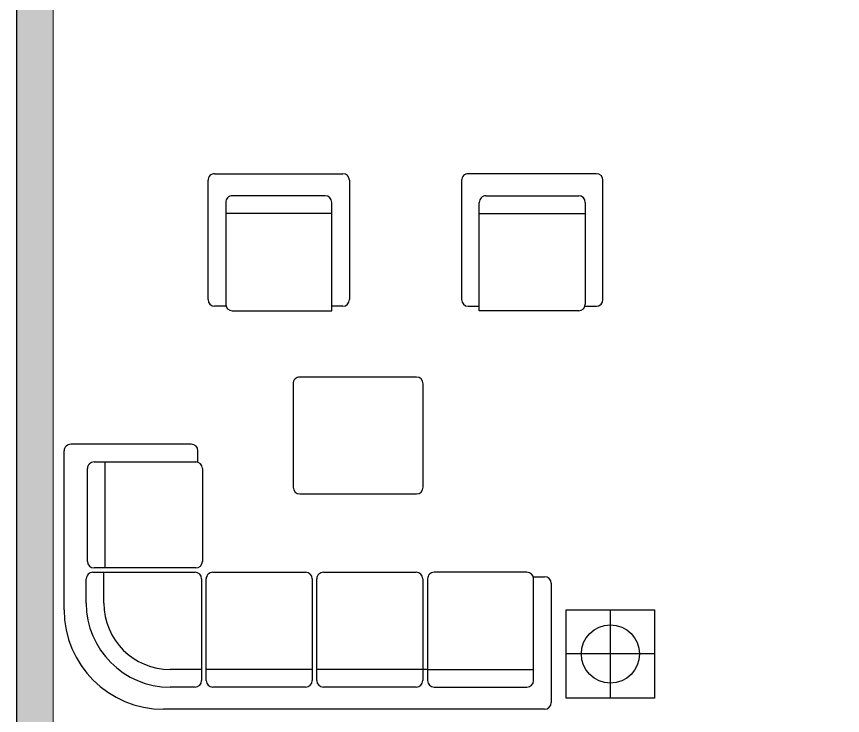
# Model space of a CAD drawing. Header units: millimetres. Extents: x 1227 to 9591, y 2506 to 9588.
# Drawn here: x 3473.7 to 3931, y 6581.5 to 6968.5 of the extents above; entities that cross this region are included whole.
import ezdxf

# ---------------------------------------------------------------- set-up
doc = ezdxf.new("R2010")
doc.units = ezdxf.units.MM
doc.layers.add('0-construction line', color=1, linetype='Continuous', lineweight=0)
doc.layers.add('furnitures', color=3, linetype='Continuous')
doc.layers.add('sectioned walls', color=7, linetype='Continuous')

# ---------------------------------------------------------------- blocks, each defined once
blk = doc.blocks.new('sofa arrangement 4')
for p, q in [((-612.2, 1639.3), (1306.8, 1639.3)), ((-1166.2, 1583.6), (-721.2, 1583.6)), ((-1166.2, 1138.6), (-1166.2, 1583.6)), ((-943.7, 1583.6), (-943.7, 1138.6)), ((-721.2, 1583.6), (-721.2, 1138.6)), ((-645.6, 1005.2), (-645.6, 1606)), ((-56, 1528.1), (-523.2, 1528.1)), ((34.5, 1528.1), (501.7, 1528.1)), ((591.4, 1528.1), (1058.7, 1528.1)), ((1148.4, 1528.1), (1273.5, 1528.1)), ((1148.4, 1528.1), (1273.5, 1528.1)), ((-556.6, 1494.7), (-556.6, 983)), ((-22.6, 983), (-22.6, 1494.7)), ((1.1, 983), (1.1, 1494.7)), ((535.1, 1494.7), (535.1, 983)), ((558, 983), (558, 1494.7)), ((1092, 1494.7), (1092, 983)), ((1115, 983), (1115, 1494.7)), ((-22.6, 1439.1), (-556.6, 1439.1)), ((-21.9, 1439.1), (1.1, 1439.1)), ((1.1, 1439.1), (535.1, 1439.1)), ((558, 1439.1), (1092, 1439.1)), ((1115, 1439.1), (1273.5, 1439.1)), ((-1166.2, 1361.1), (-721.2, 1361.1)), ((-721.2, 1138.6), (-1166.2, 1138.6)), ((1807.5, 1138.7), (1807.5, 394)), ((1607.2, 1105.3), (1607.2, 949.6)), ((1696.2, 1105.3), (1696.2, 983)), ((-556.6, 971.8), (-612.2, 971.8)), ((-523.2, 949.6), (-56, 949.6)), ((501.7, 949.6), (34.5, 949.6)), ((1058.7, 949.6), (591.4, 949.6)), ((1144.8, 928), (1656.5, 928)), ((1662.8, 949.6), (1148.4, 949.6)), ((1600.9, 928), (1600.9, 394)), ((1111.4, 427.4), (1111.4, 894.7)), ((1689.9, 894.7), (1689.9, 427.4)), ((620.8, 555.3), (33.4, 555.3)), ((0, 521.9), (0, 0)), ((654.2, 0), (654.2, 521.9)), ((1133.7, 394), (1133.7, 338.4)), ((1656.5, 394), (1144.8, 394)), ((1807.5, 394), (1807.5, 338.4)), ((1167, 305), (1774.1, 305)), ((33.4, -33.4), (620.8, -33.4)), ((-783.7, -367.5), (-283.1, -367.5)), ((-283.1, -367.5), (-283.1, -912.6)), ((960.5, -367.5), (459.9, -367.5)), ((459.9, -367.5), (459.9, -912.6)), ((-817.1, -389.7), (-872.7, -389.7)), ((-817.1, -912.6), (-817.1, -400.9)), ((-227.5, -389.7), (-283.1, -389.7)), ((404.2, -389.7), (459.9, -389.7)), ((993.9, -389.7), (1049.5, -389.7)), ((993.9, -912.6), (993.9, -400.9)), ((-906.1, -423.1), (-906.1, -1023.9)), ((-194.1, -1023.9), (-194.1, -423.1)), ((370.9, -1023.9), (370.9, -423.1)), ((1082.9, -423.1), (1082.9, -1023.9)), ((-283.1, -857), (-817.1, -857)), ((459.9, -857), (993.9, -857)), ((-316.5, -946), (-783.7, -946)), ((493.2, -946), (960.5, -946)), ((-872.7, -1057.2), (-227.5, -1057.2)), ((1049.5, -1057.2), (404.2, -1057.2))]:
    blk.add_line(p, q)
blk.add_circle((-943.7, 1361.1), 146.6)
for centre, radius, start, end in [((-612.2, 1606), 33.4, 90, 180), ((1306.8, 1138.7), 500.6, 0, 90), ((-523.2, 1494.7), 33.4, 90, 180), ((-56, 1494.7), 33.4, 0, 90), ((34.5, 1494.7), 33.4, 90, 180), ((501.7, 1494.7), 33.4, 0, 90), ((591.4, 1494.7), 33.4, 90, 180), ((1058.7, 1494.7), 33.4, 0, 90), ((1148.4, 1494.7), 33.4, 90, 180), ((1273.5, 1105.3), 422.8, 0, 90), ((1273.5, 1105.3), 333.8, 0, 90), ((-612.2, 1005.2), 33.4, 180, 270), ((-523.2, 983), 33.4, 180, 270), ((-56, 983), 33.4, 270, 0), ((34.5, 983), 33.4, 180, 270), ((501.7, 983), 33.4, 270, 0), ((591.4, 983), 33.4, 180, 270), ((1058.7, 983), 33.4, 270, 0), ((1148.4, 983), 33.4, 180, 270), ((1662.8, 983), 33.4, 270, 0), ((1144.8, 894.7), 33.4, 90, 180), ((1656.5, 894.7), 33.4, 0, 90), ((33.4, 521.9), 33.4, 90, 180), ((620.8, 521.9), 33.4, 0, 90), ((1144.8, 427.4), 33.4, 180, 270), ((1656.5, 427.4), 33.4, 270, 0), ((1167, 338.4), 33.4, 180, 270), ((1774.1, 338.4), 33.4, 270, 0), ((33.4, 0), 33.4, 180, 270), ((620.8, 0), 33.4, 270, 0), ((-783.7, -400.9), 33.4, 90, 180), ((960.5, -400.9), 33.4, 0, 90), ((-872.7, -423.1), 33.4, 90, 180), ((-227.5, -423.1), 33.4, 0, 90), ((404.2, -423.1), 33.4, 90, 180), ((1049.5, -423.1), 33.4, 0, 90), ((-783.7, -912.6), 33.4, 180, 270), ((-316.5, -912.6), 33.4, 270, 0), ((493.2, -912.6), 33.4, 180, 270), ((960.5, -912.6), 33.4, 270, 0), ((-872.7, -1023.9), 33.4, 180, 270), ((-227.5, -1023.9), 33.4, 270, 0), ((404.2, -1023.9), 33.4, 180, 270), ((1049.5, -1023.9), 33.4, 270, 0)]:
    blk.add_arc(centre, radius, start, end)

msp = doc.modelspace()

# ---------------------------------------------------------------- hatches: boundary and pattern name
at = {"layer": 'sectioned walls'}
h = msp.add_hatch(color=256, dxfattribs=at)
h.dxf.hatch_style = 1
h.paths.add_polyline_path([(3840.7, 7052.135), (3473.683, 7052.133), (3473.685, 6546.995), (3503.685, 6546.995), (3503.685, 6577.089), (3493.945, 6577.089), (3493.945, 7007.141), (3850.731, 7007.135), (3850.7, 7017.17), (3840.7, 7017.17)])
h.paths.add_polyline_path([(4264.95, 7052.136), (3940.928, 7052.135), (3940.928, 7017.414), (3930.928, 7017.414), (3930.959, 7007.135), (4172.41, 7007.135), (4172.41, 6667.914), (4192.415, 6667.921), (4192.385, 6677.914), (4182.415, 6677.914), (4182.415, 7007.135), (4264.95, 7007.135)])
h.paths.add_polyline_path([(4870.166, 6678.189), (4649.241, 6677.914), (4649.234, 6687.91), (4639.269, 6687.941), (4639.241, 6677.914), (4272.612, 6677.914), (4272.644, 6667.949), (4870.135, 6668.159)])
h.paths.add_polyline_path([(4980.332, 6677.914), (4970.363, 6677.914), (4970.334, 6916.879), (4960.37, 6916.91), (4960.363, 6677.914), (4950.393, 6677.914), (4950.363, 6667.914), (4980.363, 6667.914)])
h.paths.add_polyline_path([(5441.589, 6829.608), (5421.543, 6829.608), (5422.284, 6677.914), (5060.56, 6678.193), (5060.591, 6667.914), (5422.284, 6667.914), (5422.174, 6578.183), (5382.738, 6578.086), (5352.738, 6578.086), (5352.738, 6546.995), (5382.738, 6547.081), (5382.738, 6568.086), (5422.162, 6568.183), (5421.543, 6062.137), (5441.589, 6062.137)])

# ---------------------------------------------------------------- linework, layer by layer
msp.add_line((3473.683, 7052.133), (3473.685, 6546.995))
at = {"layer": '0-construction line', "color": 0, "lineweight": 0}
msp.add_line((3493.945, 6577.089), (3493.945, 7007.141), dxfattribs=at)

# ---------------------------------------------------------------- block references
at = {"layer": 'furnitures', "xscale": 0.1099408037286743, "yscale": 0.1099408037286743, "zscale": 0.1099408037286743, "rotation": 180}
msp.add_blockref('sofa arrangement 4', (3698.756, 6765.222), dxfattribs=at)

doc.saveas('drawing.dxf')
